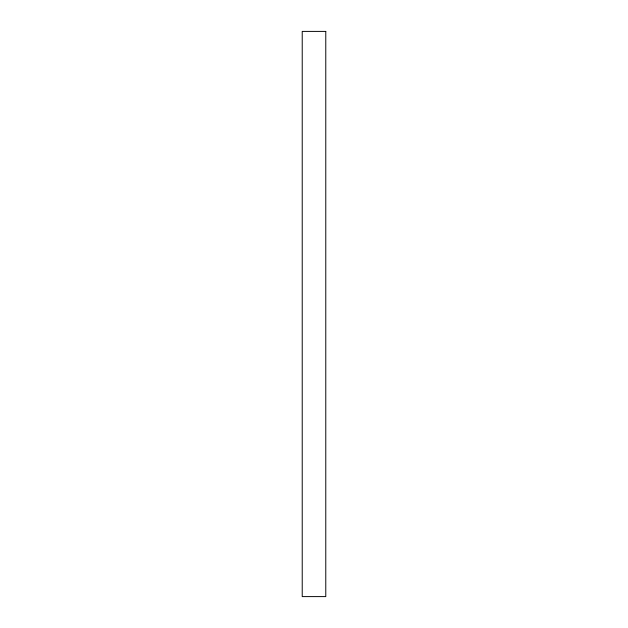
<?xml version="1.0" encoding="UTF-8"?>
<svg xmlns="http://www.w3.org/2000/svg" width="628" height="628" viewBox="0 0 628 628"><rect width="100%" height="100%" fill="white"/><g stroke="black" fill="none" stroke-linecap="round" stroke-linejoin="round"><path stroke-width="0.94" d="M325.775 31.4L302.225 31.4L302.225 596.6L325.775 596.6L325.775 31.4"/></g></svg>
